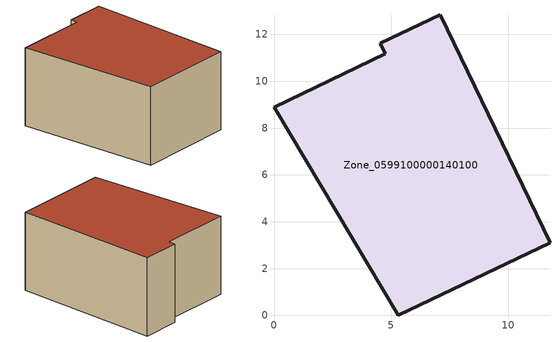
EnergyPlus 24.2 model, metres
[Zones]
Zone_0599100000140100
 floor ground (C_G): 7.11,12.85 11.79,3.1 5.31,0 0,8.89 4.76,11.17 4.54,11.62 z0
 wall outside (C_F): 5.31,0 11.79,3.1 7.11,12.85 4.54,11.62 4.76,11.17 0,8.89 5.31,0 z0:5.81
 roof outside (C_R): 11.79,3.1 7.11,12.85 4.54,11.62 4.76,11.17 0,8.89 5.31,0 z5.81
[BUILDING]
Pand.0599100000140100: North Axis=0; Terrain=City; Loads Convergence Tolerance Value=0.04; Temperature Convergence Tolerance Value=0.4; Solar Distribution=FullExterior; Maximum Number of Warmup Days=25; Minimum Number of Warmup Days=1
[Site:Location]
Rotterdam.The.Hague.AP_ZH_NLD Design_Conditions: Latitude=51.96; Longitude=4.45; Time Zone=1; Elevation=-4.5
[SITE:GROUNDTEMPERATURE:BUILDINGSURFACE]
18, 18, 18, 18, 18, 18, 18, 18, 18, 18, 18, 18
[MATERIAL] Thermal Absorptance=0.9; Solar Absorptance=0.7; Visible Absorptance=0.7
Name | Roughness | Thickness | Conductivity | Density | Specific Heat
G.TI.1992-2005 | MediumSmooth | 0.15 | 0.06 | 540 | 1210
F.TI.1992-2005 | Rough | 0.3 | 0.12 | 1920 | 840
R.TI.1992-2005 | MediumRough | 0.2 | 0.08 | 1500 | 1000
[CONSTRUCTION]
C_G: G.TI.1992-2005
C_F: F.TI.1992-2005
C_R: R.TI.1992-2005
[ZONE]
Zone_0599100000140100: Type=1; Multiplier=1; Ceiling Height=Autocalculate; Volume=Autocalculate; Floor Area=autocalculate; Part of Total Floor Area=Yes
[ZONEINFILTRATION:DESIGNFLOWRATE]
Infil_Zone_0599100000140100: Zone or ZoneList or Space or SpaceList=Zone_0599100000140100; Schedule=AlwaysOn; Design Flow Rate Calculation Method=Flow/Area; Flow Rate per Floor Area=0.0015; Constant Term Coefficient=1; Temperature Term Coefficient=0; Velocity Term Coefficient=0; Velocity Squared Term Coefficient=0
[HVACTEMPLATE:ZONE:IDEALLOADSAIRSYSTEM]
Zone_0599100000140100: Maximum Heating Supply Air Temperature=50; Minimum Cooling Supply Air Temperature=13; Maximum Heating Supply Air Humidity Ratio=0.0156; Minimum Cooling Supply Air Humidity Ratio=0.0077; Heating Limit=NoLimit; Cooling Limit=NoLimit; Dehumidification Control Type=ConstantSensibleHeatRatio; Cooling Sensible Heat Ratio=0.7; Dehumidification Setpoint=60; Humidification Control Type=None; Humidification Setpoint=30; Outdoor Air Method=None; Outdoor Air Flow Rate per Person=0.00944; Outdoor Air Flow Rate per Zone Floor Area=0; Outdoor Air Flow Rate per Zone=0; Demand Controlled Ventilation Type=None; Outdoor Air Economizer Type=NoEconomizer; Heat Recovery Type=None; Sensible Heat Recovery Effectiveness=0.7; Latent Heat Recovery Effectiveness=0.65
[ZONECONTROL:THERMOSTAT]
ThermostatControl_Zone_0599100000140100: Zone or ZoneList=Zone_0599100000140100; Control Type Schedule=DualSetpointControlType; Control 1=Thermostat_Zone_0599100000140100; Temperature Difference Between Cutout And Setpoint=0
[THERMOSTATSETPOINT:DUALSETPOINT]
Thermostat_Zone_0599100000140100: Heating Setpoint Temperature Schedule=HeatingSetpoint_Zone_0599100000140100; Cooling Setpoint Temperature Schedule=CoolingSetpoint_Zone_0599100000140100
[SCHEDULE:COMPACT]
HeatingSetpoint_Zone_0599100000140100: Through: 12/31, For: AllDays, Until: 24:00, 21
CoolingSetpoint_Zone_0599100000140100: Through: 12/31, For: AllDays, Until: 24:00, 24
DualSetpointControlType: Through: 12/31, For: AllDays, Until: 24:00, 4
AlwaysOn: Through: 12/31, For: AllDays, Until: 24:00, 1
